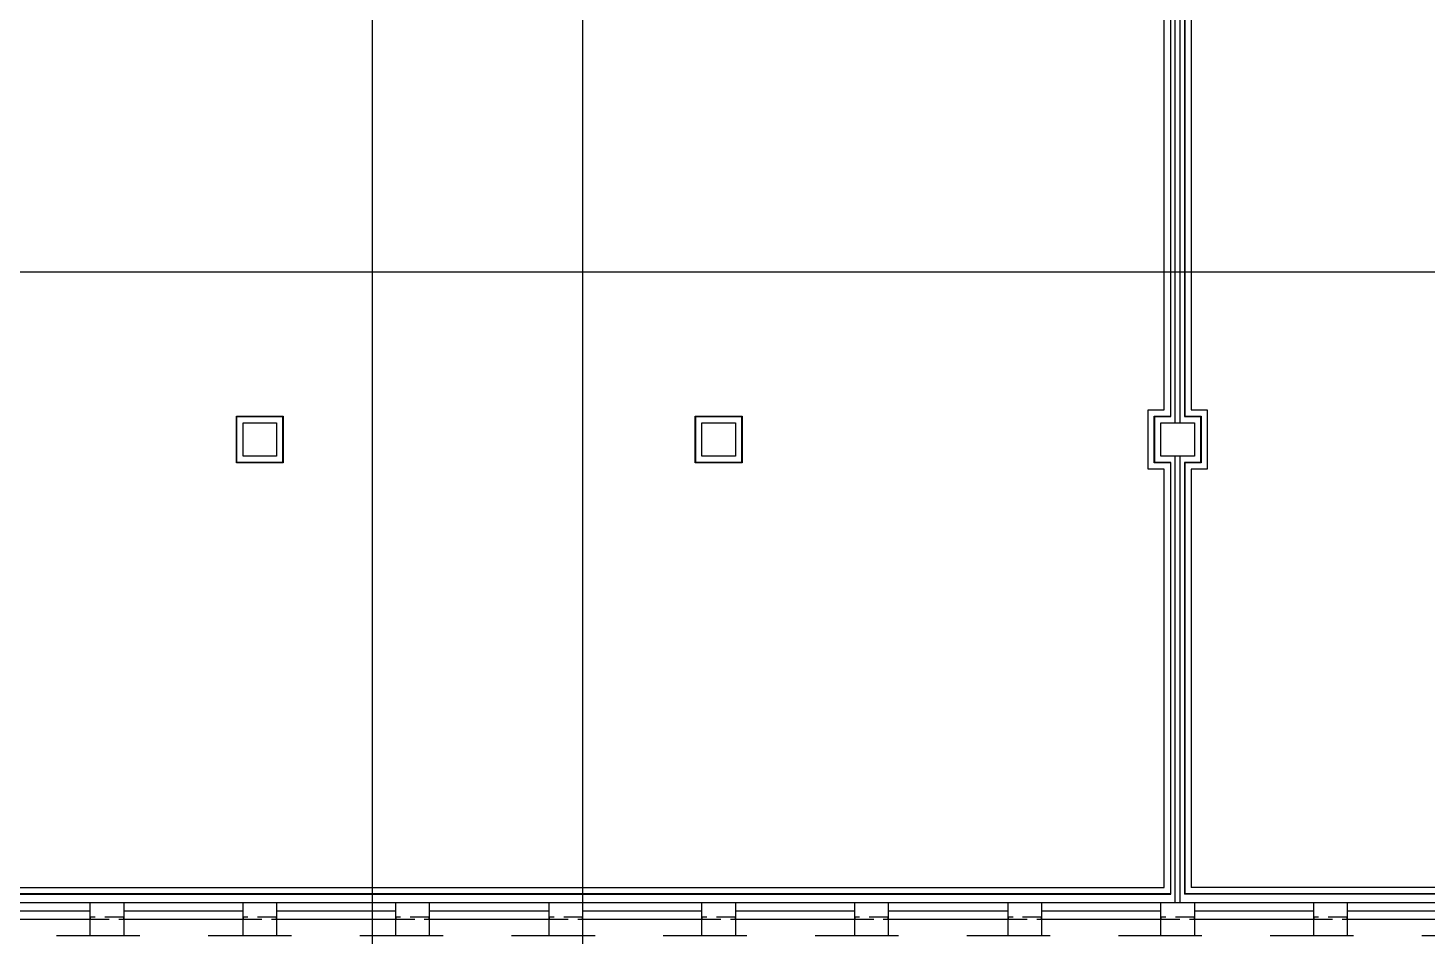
# Model space of a CAD drawing. Header units: millimetres. Extents: x 8456 to 190005487, y 619 to 455456909.
# Drawn here: x 205741 to 210909, y 151478 to 154830 of the extents above; entities that cross this region are included whole.
import ezdxf

# ---------------------------------------------------------------- set-up
doc = ezdxf.new("R2010")
doc.units = ezdxf.units.MM
doc.header["$LTSCALE"] = 400
doc.header["$MEASUREMENT"] = 0
doc.linetypes.add('HID', pattern=[2, 1.1, -0.9])
doc.linetypes.add('HIDDEN', pattern=[0.375, 0.25, -0.125])
doc.layers.get('0').update_dxf_attribs({"linetype": 'CONTINUOUS'})
for name, color, linetype in [('AA-MKXX', 3, 'CONTINUOUS'), ('COL', 2, 'CONTINUOUS'), ('FIN', 5, 'CONTINUOUS'), ('HID', 3, 'HID'), ('WAL', 3, 'CONTINUOUS'), ('WALL', 4, 'CONTINUOUS'), ('석고보드', 4, 'CONTINUOUS'), ('저온단열', 160, 'CONTINUOUS'), ('충돌방지대', 6, 'CONTINUOUS')]:
    doc.layers.add(name, color=color, linetype=linetype)
doc.layers.add('Defpoint', color=161, linetype='CONTINUOUS', plot=False)

# ---------------------------------------------------------------- blocks, each defined once
blk = doc.blocks.new('*U8')
at = {"layer": 'AA-MKXX'}
for points in [[(900, 0), (5900, 0)], [(6200, 0), (6350, 0)]]:
    blk.add_lwpolyline(points, dxfattribs=at)
blk = doc.blocks.new('A$C2DB436D3')
at = {"layer": 'COL', "color": 8}
for p, q in [((21365.5, 13759.6, 2515.7), (21541.5, 13759.6, 2515.7)), ((21365.5, 13583.6, 2515.7), (21365.5, 13759.6, 2515.7)), ((21541.5, 13759.6, 2515.7), (21541.5, 13583.6, 2515.7)), ((23785.5, 13759.6, 2515.7), (23961.5, 13759.6, 2515.7)), ((23785.5, 13583.6, 2515.7), (23785.5, 13759.6, 2515.7)), ((23961.5, 13759.6, 2515.7), (23961.5, 13583.6, 2515.7)), ((26205.5, 13759.6, 2515.7), (26381.5, 13759.6, 2515.7)), ((26205.5, 13583.6, 2515.7), (26205.5, 13759.6, 2515.7)), ((26381.5, 13759.6, 2515.7), (26381.5, 13583.6, 2515.7)), ((21541.5, 13583.6, 2515.7), (21365.5, 13583.6, 2515.7)), ((23961.5, 13583.6, 2515.7), (23785.5, 13583.6, 2515.7)), ((26381.5, 13583.6, 2515.7), (26205.5, 13583.6, 2515.7)), ((20560.3, 11229.6, 2515.7), (20736.3, 11229.6, 2515.7)), ((20560.3, 11053.6, 2515.7), (20560.3, 11229.6, 2515.7)), ((20736.3, 11229.6, 2515.7), (20736.3, 11053.6, 2515.7)), ((21365.5, 11229.6, 2515.7), (21541.5, 11229.6, 2515.7)), ((21365.5, 11053.6, 2515.7), (21365.5, 11229.6, 2515.7)), ((21541.5, 11229.6, 2515.7), (21541.5, 11053.6, 2515.7)), ((22170.7, 11229.6, 2515.7), (22346.7, 11229.6, 2515.7)), ((22170.7, 11053.6, 2515.7), (22170.7, 11229.6, 2515.7)), ((22346.7, 11229.6, 2515.7), (22346.7, 11053.6, 2515.7)), ((22980.3, 11229.6, 2515.7), (23156.3, 11229.6, 2515.7)), ((22980.3, 11053.6, 2515.7), (22980.3, 11229.6, 2515.7)), ((23156.3, 11229.6, 2515.7), (23156.3, 11053.6, 2515.7)), ((23785.5, 11229.6, 2515.7), (23961.5, 11229.6, 2515.7)), ((23785.5, 11053.6, 2515.7), (23785.5, 11229.6, 2515.7)), ((23961.5, 11229.6, 2515.7), (23961.5, 11053.6, 2515.7)), ((24590.7, 11229.6, 2515.7), (24766.7, 11229.6, 2515.7)), ((24590.7, 11053.6, 2515.7), (24590.7, 11229.6, 2515.7)), ((24766.7, 11229.6, 2515.7), (24766.7, 11053.6, 2515.7)), ((25400.3, 11229.6, 2515.7), (25576.3, 11229.6, 2515.7)), ((25400.3, 11053.6, 2515.7), (25400.3, 11229.6, 2515.7)), ((25576.3, 11229.6, 2515.7), (25576.3, 11053.6, 2515.7)), ((26205.5, 11229.6, 2515.7), (26381.5, 11229.6, 2515.7)), ((26205.5, 11053.6, 2515.7), (26205.5, 11229.6, 2515.7)), ((26381.5, 11229.6, 2515.7), (26381.5, 11053.6, 2515.7)), ((27010.7, 11229.6, 2515.7), (27186.7, 11229.6, 2515.7)), ((27010.7, 11053.6, 2515.7), (27010.7, 11229.6, 2515.7)), ((27186.7, 11229.6, 2515.7), (27186.7, 11053.6, 2515.7)), ((19926.7, 11141.6, 2515.7), (20560.3, 11141.6, 2515.7)), ((20736.3, 11141.6, 2515.7), (21365.5, 11141.6, 2515.7)), ((21541.5, 11141.6, 2515.7), (22170.7, 11141.6, 2515.7)), ((22346.7, 11141.6, 2515.7), (22980.3, 11141.6, 2515.7)), ((23156.3, 11141.6, 2515.7), (23785.5, 11141.6, 2515.7)), ((23961.5, 11141.6, 2515.7), (24590.7, 11141.6, 2515.7)), ((24766.7, 11141.6, 2515.7), (25400.3, 11141.6, 2515.7)), ((25576.3, 11141.6, 2515.7), (26205.5, 11141.6, 2515.7)), ((26381.5, 11141.6, 2515.7), (27010.7, 11141.6, 2515.7)), ((27186.7, 11141.6, 2515.7), (27820.3, 11141.6, 2515.7)), ((20736.3, 11053.6, 2515.7), (20560.3, 11053.6, 2515.7)), ((21541.5, 11053.6, 2515.7), (21365.5, 11053.6, 2515.7)), ((22346.7, 11053.6, 2515.7), (22170.7, 11053.6, 2515.7)), ((23156.3, 11053.6, 2515.7), (22980.3, 11053.6, 2515.7)), ((23961.5, 11053.6, 2515.7), (23785.5, 11053.6, 2515.7)), ((24766.7, 11053.6, 2515.7), (24590.7, 11053.6, 2515.7)), ((25576.3, 11053.6, 2515.7), (25400.3, 11053.6, 2515.7)), ((26381.5, 11053.6, 2515.7), (26205.5, 11053.6, 2515.7)), ((27186.7, 11053.6, 2515.7), (27010.7, 11053.6, 2515.7))]:
    blk.add_line(p, q, dxfattribs=at)
at = {"layer": 'FIN', "color": 8, "linetype": 'HIDDEN'}
for p, q in [((20560.3, 11152.6, 2515.7), (20560.3, 11141.6, 2515.7)), ((20736.3, 11152.6, 2515.7), (20560.3, 11152.6, 2515.7)), ((20736.3, 11141.6, 2515.7), (20736.3, 11152.6, 2515.7)), ((21365.5, 11152.6, 2515.7), (21365.5, 11141.6, 2515.7)), ((21541.5, 11152.6, 2515.7), (21365.5, 11152.6, 2515.7)), ((21541.5, 11141.6, 2515.7), (21541.5, 11152.6, 2515.7)), ((22170.7, 11152.6, 2515.7), (22170.7, 11141.6, 2515.7)), ((22346.7, 11152.6, 2515.7), (22170.7, 11152.6, 2515.7)), ((22346.7, 11141.6, 2515.7), (22346.7, 11152.6, 2515.7)), ((22980.3, 11152.6, 2515.7), (22980.3, 11141.6, 2515.7)), ((23156.3, 11152.6, 2515.7), (22980.3, 11152.6, 2515.7)), ((23156.3, 11141.6, 2515.7), (23156.3, 11152.6, 2515.7)), ((23785.5, 11152.6, 2515.7), (23785.5, 11141.6, 2515.7)), ((23961.5, 11152.6, 2515.7), (23785.5, 11152.6, 2515.7)), ((23961.5, 11141.6, 2515.7), (23961.5, 11152.6, 2515.7)), ((24590.7, 11152.6, 2515.7), (24590.7, 11141.6, 2515.7)), ((24766.7, 11152.6, 2515.7), (24590.7, 11152.6, 2515.7)), ((24766.7, 11141.6, 2515.7), (24766.7, 11152.6, 2515.7)), ((25400.3, 11152.6, 2515.7), (25400.3, 11141.6, 2515.7)), ((25576.3, 11152.6, 2515.7), (25400.3, 11152.6, 2515.7)), ((25576.3, 11141.6, 2515.7), (25576.3, 11152.6, 2515.7)), ((26205.5, 11152.6, 2515.7), (26205.5, 11141.6, 2515.7)), ((26381.5, 11152.6, 2515.7), (26205.5, 11152.6, 2515.7)), ((26381.5, 11141.6, 2515.7), (26381.5, 11152.6, 2515.7)), ((27010.7, 11152.6, 2515.7), (27010.7, 11141.6, 2515.7)), ((27186.7, 11152.6, 2515.7), (27010.7, 11152.6, 2515.7)), ((27186.7, 11141.6, 2515.7), (27186.7, 11152.6, 2515.7)), ((20560.3, 11141.6, 2515.7), (20736.3, 11141.6, 2515.7)), ((21365.5, 11141.6, 2515.7), (21541.5, 11141.6, 2515.7)), ((22170.7, 11141.6, 2515.7), (22346.7, 11141.6, 2515.7)), ((22980.3, 11141.6, 2515.7), (23156.3, 11141.6, 2515.7)), ((23785.5, 11141.6, 2515.7), (23961.5, 11141.6, 2515.7)), ((24590.7, 11141.6, 2515.7), (24766.7, 11141.6, 2515.7)), ((25400.3, 11141.6, 2515.7), (25576.3, 11141.6, 2515.7)), ((26205.5, 11141.6, 2515.7), (26381.5, 11141.6, 2515.7)), ((27010.7, 11141.6, 2515.7), (27186.7, 11141.6, 2515.7))]:
    blk.add_line(p, q, dxfattribs=at)
at = {"layer": 'HID', "color": 8}
blk.add_line((31221.5, 11053.6, 2515.7), (9265.5, 11053.6, 2515.7), dxfattribs=at)
at = {"layer": 'WAL', "color": 8}
for p, q in [((19926.7, 11229.6, 2515.7), (20560.3, 11229.6, 2515.7)), ((20736.3, 11229.6, 2515.7), (21365.5, 11229.6, 2515.7)), ((21541.5, 11229.6, 2515.7), (22170.7, 11229.6, 2515.7)), ((22346.7, 11229.6, 2515.7), (22980.3, 11229.6, 2515.7)), ((23156.3, 11229.6, 2515.7), (23785.5, 11229.6, 2515.7)), ((23961.5, 11229.6, 2515.7), (24590.7, 11229.6, 2515.7)), ((24766.7, 11229.6, 2515.7), (25400.3, 11229.6, 2515.7)), ((25576.3, 11229.6, 2515.7), (26205.5, 11229.6, 2515.7)), ((26381.5, 11229.6, 2515.7), (27010.7, 11229.6, 2515.7)), ((27186.7, 11229.6, 2515.7), (27820.3, 11229.6, 2515.7)), ((19926.7, 11185.6, 2515.7), (20560.3, 11185.6, 2515.7)), ((20736.3, 11185.6, 2515.7), (21365.5, 11185.6, 2515.7)), ((21541.5, 11185.6, 2515.7), (22170.7, 11185.6, 2515.7)), ((22346.7, 11185.6, 2515.7), (22980.3, 11185.6, 2515.7)), ((23156.3, 11185.6, 2515.7), (23785.5, 11185.6, 2515.7)), ((23961.5, 11185.6, 2515.7), (24590.7, 11185.6, 2515.7)), ((24766.7, 11185.6, 2515.7), (25400.3, 11185.6, 2515.7)), ((25576.3, 11185.6, 2515.7), (26205.5, 11185.6, 2515.7)), ((26381.5, 11185.6, 2515.7), (27010.7, 11185.6, 2515.7)), ((27186.7, 11185.6, 2515.7), (27820.3, 11185.6, 2515.7))]:
    blk.add_line(p, q, dxfattribs=at)
at = {"layer": 'WALL', "color": 8}
for p, q in [((26279.8, 13759.6, 2515.7), (26279.8, 16003.6, 2515.7)), ((26307.3, 13759.6, 2515.7), (26307.3, 16003.6, 2515.7)), ((26279.8, 11229.6, 2515.7), (26279.8, 13583.6, 2515.7)), ((26307.3, 11229.6, 2515.7), (26307.3, 13583.6, 2515.7))]:
    blk.add_line(p, q, dxfattribs=at)
at = {"layer": '석고보드', "color": 8}
for p, q in [((26255.6, 15968.4, 2515.7), (26255.6, 13794.8, 2515.7)), ((26331.5, 15968.4, 2515.7), (26331.5, 13794.8, 2515.7)), ((21330.3, 13794.8, 2515.7), (21576.7, 13794.8, 2515.7)), ((21330.3, 13548.4, 2515.7), (21330.3, 13794.8, 2515.7)), ((21576.7, 13794.8, 2515.7), (21576.7, 13548.4, 2515.7)), ((23750.3, 13794.8, 2515.7), (23996.7, 13794.8, 2515.7)), ((23750.3, 13548.4, 2515.7), (23750.3, 13794.8, 2515.7)), ((23996.7, 13794.8, 2515.7), (23996.7, 13548.4, 2515.7)), ((26170.3, 13548.4, 2515.7), (26170.3, 13794.8, 2515.7)), ((26170.3, 13794.8, 2515.7), (26255.6, 13794.8, 2515.7)), ((26331.5, 13794.8, 2515.7), (26416.7, 13794.8, 2515.7)), ((26416.7, 13794.8, 2515.7), (26416.7, 13548.4, 2515.7)), ((21576.7, 13548.4, 2515.7), (21330.3, 13548.4, 2515.7)), ((23996.7, 13548.4, 2515.7), (23750.3, 13548.4, 2515.7)), ((26255.6, 13548.4, 2515.7), (26170.3, 13548.4, 2515.7)), ((26255.6, 13548.4, 2515.7), (26255.6, 11275.8, 2515.7)), ((26331.5, 13548.4, 2515.7), (26331.5, 11275.8, 2515.7)), ((26416.7, 13548.4, 2515.7), (26331.5, 13548.4, 2515.7)), ((26255.6, 11275.8, 2515.7), (18969.7, 11275.8, 2515.7)), ((30251.3, 11275.8, 2515.7), (26331.5, 11275.8, 2515.7))]:
    blk.add_line(p, q, dxfattribs=at)
at = {"layer": '저온단열', "color": 8}
for p, q in [((26257.8, 13792.6, 2515.7), (26257.8, 15970.6, 2515.7)), ((26329.3, 15970.6, 2515.7), (26329.3, 13792.6, 2515.7)), ((21332.5, 13792.6, 2515.7), (21574.5, 13792.6, 2515.7)), ((21332.5, 13550.6, 2515.7), (21332.5, 13792.6, 2515.7)), ((21574.5, 13792.6, 2515.7), (21574.5, 13550.6, 2515.7)), ((23752.5, 13792.6, 2515.7), (23994.5, 13792.6, 2515.7)), ((23752.5, 13550.6, 2515.7), (23752.5, 13792.6, 2515.7)), ((23994.5, 13792.6, 2515.7), (23994.5, 13550.6, 2515.7)), ((26172.5, 13550.6, 2515.7), (26172.5, 13792.6, 2515.7)), ((26172.5, 13792.6, 2515.7), (26257.8, 13792.6, 2515.7)), ((26329.3, 13792.6, 2515.7), (26414.5, 13792.6, 2515.7)), ((26414.5, 13792.6, 2515.7), (26414.5, 13550.6, 2515.7)), ((21574.5, 13550.6, 2515.7), (21332.5, 13550.6, 2515.7)), ((23994.5, 13550.6, 2515.7), (23752.5, 13550.6, 2515.7)), ((26257.8, 13550.6, 2515.7), (26172.5, 13550.6, 2515.7)), ((26257.8, 11273.6, 2515.7), (26257.8, 13550.6, 2515.7)), ((26329.3, 13550.6, 2515.7), (26329.3, 11273.6, 2515.7)), ((26414.5, 13550.6, 2515.7), (26329.3, 13550.6, 2515.7)), ((18967.5, 11273.6, 2515.7), (26257.8, 11273.6, 2515.7)), ((30253.5, 11273.6, 2515.7), (26329.3, 11273.6, 2515.7))]:
    blk.add_line(p, q, dxfattribs=at)
at = {"layer": '충돌방지대', "color": 8}
for p, q in [((26222.6, 13827.8, 2515.7), (26222.6, 15935.4, 2515.7)), ((26364.5, 15935.4, 2515.7), (26364.5, 13827.8, 2515.7)), ((26137.3, 13827.8, 2515.7), (26222.6, 13827.8, 2515.7)), ((26137.3, 13515.4, 2515.7), (26137.3, 13827.8, 2515.7)), ((26364.5, 13827.8, 2515.7), (26449.7, 13827.8, 2515.7)), ((26449.7, 13827.8, 2515.7), (26449.7, 13515.4, 2515.7)), ((26222.6, 13515.4, 2515.7), (26137.3, 13515.4, 2515.7)), ((26222.6, 11308.8, 2515.7), (26222.6, 13515.4, 2515.7)), ((26449.7, 13515.4, 2515.7), (26364.5, 13515.4, 2515.7)), ((26364.5, 13515.4, 2515.7), (26364.5, 11308.8, 2515.7)), ((19002.7, 11308.8, 2515.7), (26222.6, 11308.8, 2515.7)), ((30218.3, 11308.8, 2515.7), (26364.5, 11308.8, 2515.7))]:
    blk.add_line(p, q, dxfattribs=at)
blk = doc.blocks.new('*U9')
at = {"layer": 'AA-MKXX'}
for points in [[(12933, 0), (17933, 0), (17933, 600), (17723, 0)], [(12483, 0), (12633, 0)]]:
    blk.add_lwpolyline(points, dxfattribs=at)

msp = doc.modelspace()

# ---------------------------------------------------------------- linework, layer by layer
at = {"layer": 'Defpoint'}
msp.add_lwpolyline([(24667.9, 165017.4), (207788.5, 165017.4), (207788.5, 79917.4), (24667.9, 79917.4)], close=True, dxfattribs=at)
at = {"layer": 'WAL'}
for p, q in [((207012.4, 146995.6, 1600.9), (207012.4, 168668.3, 1600.9)), ((192296.9, 153929.6), (216059.1, 153929.6))]:
    msp.add_line(p, q, dxfattribs=at)

# ---------------------------------------------------------------- block references
at = {"xscale": 0.7, "yscale": 0.7, "zscale": 0.7}
msp.add_blockref('A$C2DB436D3', (191579.1, 143740.2, -160.1), dxfattribs=at)
at = {"layer": 'AA-MKXX', "xscale": 1.4, "yscale": 1.4, "zscale": 1.4, "rotation": 90}
msp.add_blockref('*U8', (207012.4, 145735.6, 1600.9), dxfattribs=at)
at = {"layer": 'AA-MKXX', "xscale": 1.4, "yscale": 1.4, "zscale": 1.4}
msp.add_blockref('*U9', (191246.9, 153929.6), dxfattribs=at)

doc.saveas('drawing.dxf')
